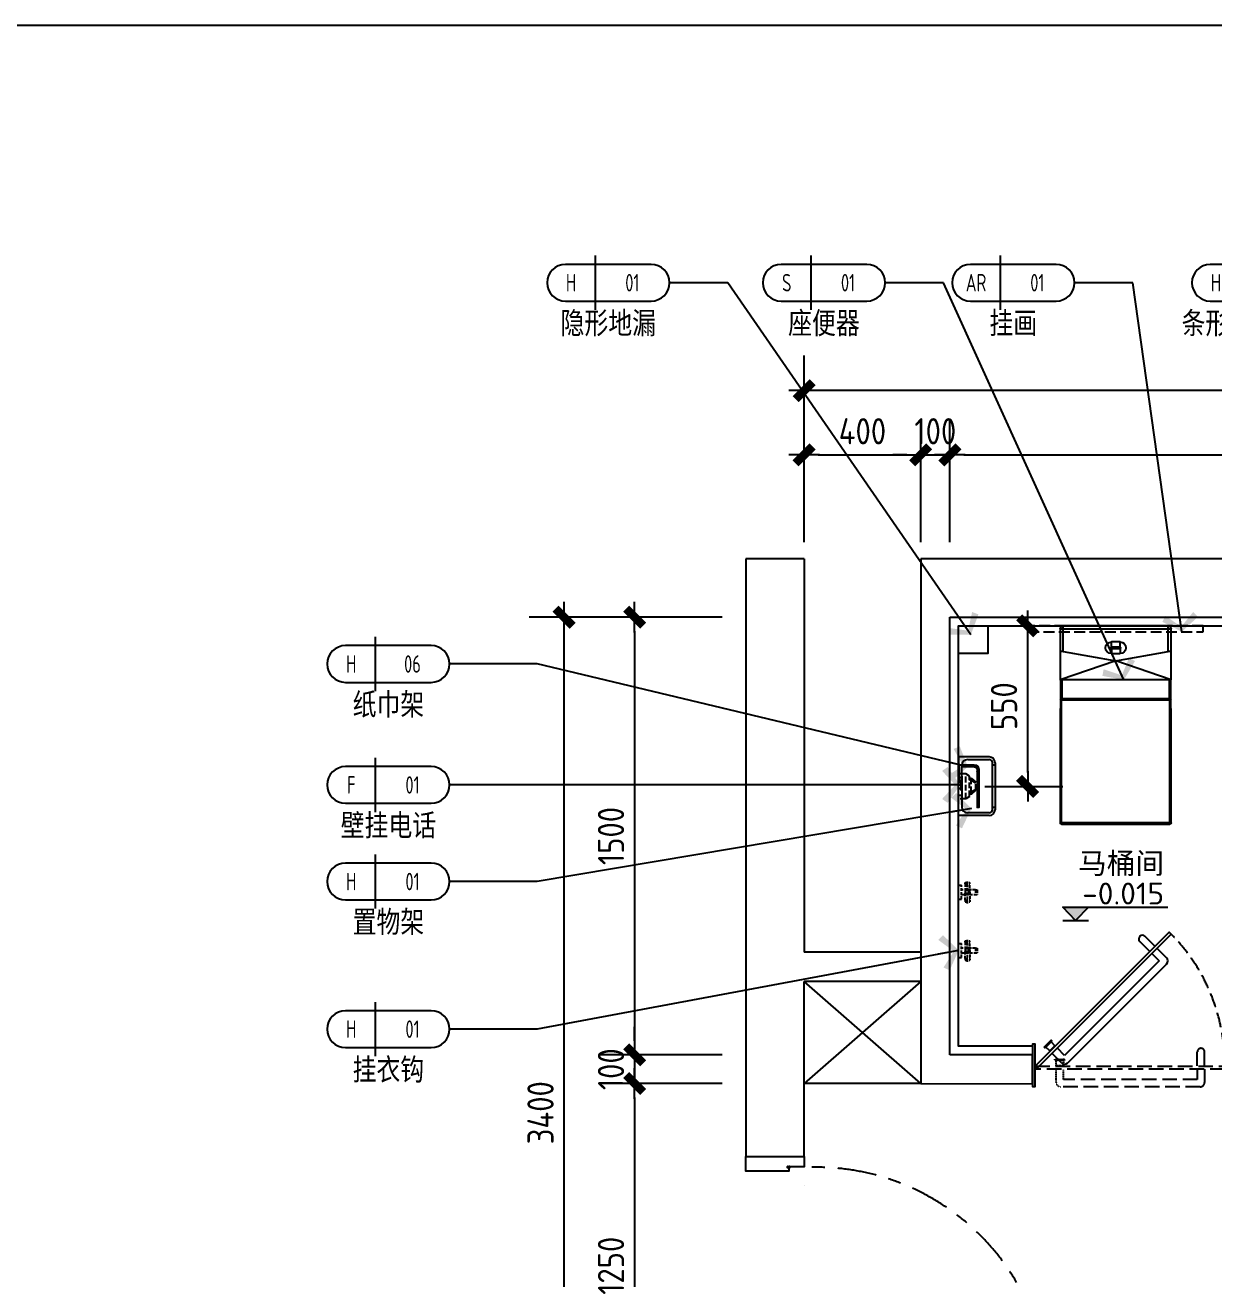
# Model space of a CAD drawing. Extents: x 220391 to 385981, y 332279 to 483868.
# Drawn here: x 232194 to 236271, y 479567 to 483868 of the extents above; entities that cross this region are included whole.
import ezdxf
from ezdxf.enums import TextEntityAlignment as Align

# ---------------------------------------------------------------- set-up
doc = ezdxf.new("R2010")
doc.units = 0
doc.header["$MEASUREMENT"] = 0
for name, pattern in [('DASH', [0.35, 0.25, -0.1]), ('DOM-虚线', [0.35, 0.25, -0.1]), ('DOM-门开启线', [0.666666, 0.333333, -0.111111, 0.111111, -0.111111]), ('家具平面底图$0$DOM-虚线', [0.35, 0.25, -0.1])]:
    doc.linetypes.add(name, pattern=pattern)
for name, color, linetype in [('0-索引文字', 50, 'Continuous'), ('A-完成面线', 20, 'Continuous'), ('A-门(0.18)-DOM', 60, 'Continuous'), ('A-门套(0.18)-DOM', 60, 'Continuous'), ('EL-活动家具(0.2)-DOM', 32, 'Continuous'), ('F-洁具-DOM', 1, 'Continuous'), ('G-建筑砖墙线', 6, 'Continuous'), ('G-装饰造型轮廓线、电气提示线', 3, 'Continuous'), ('P-平面门', 2, 'Continuous'), ('墙体', 4, 'Continuous')]:
    doc.layers.add(name, color=color, linetype=linetype)
doc.styles.add('DOM-romans.shx', font='dim.shx')
doc.styles.add('st', font='', dxfattribs={"width": 0.7})
doc.styles.get('st').set_extended_font_data('SimSun')
doc.dimstyles.new('DOM_DIM_1 80', dxfattribs={"dimscale": 60, "dimtxt": 1.5, "dimasz": 0.8, "dimexe": 2, "dimexo": 1.5, "dimgap": 0.6, "dimtad": 1, "dimdec": 0, "dimrnd": 5, "dimzin": 12, "dimdsep": 46, "dimtxsty": 'DOM-romans.shx', "dimblk": 'DOM_Dimension_Tick', "dimcen": 0.125, "dimclrd": 44, "dimclre": 44, "dimclrt": 50, "dimadec": 0, "dimazin": 0, "dimtfac": 1, "dimtdec": 0, "dimtix": 1, "dimtmove": 2, "dimatfit": 3, "dimldrblk": 'DOM_Leader_Arrow', "dimfxl": 0, "dimtvp": 1, "dimtolj": 1, "dimtzin": 0, "dimarcsym": 0})

# ---------------------------------------------------------------- blocks, each defined once
blk = doc.blocks.new('dfew333233eeeeeewe')
at = {"color": 8, "linetype": 'DASH', "ltscale": 0.2}
for p, q in [((-45.8, -82.3), (-1, -82.3)), ((-36, -107.3), (-1, -107.3))]:
    blk.add_line(p, q, dxfattribs=at)
at = {"color": 1}
for p, q in [((21.7, -100.6), (53.4, -68.9)), ((360.1, -460.5), (21.7, -122.1)), ((46.3, -111.3), (71, -86.6)), ((370.8, -435.9), (46.3, -111.3)), ((404.1, -402.6), (438.3, -368.4)), ((395.6, -411.1), (370.8, -435.9)), ((413.3, -428.8), (381.6, -460.5))]:
    blk.add_line(p, q, dxfattribs=at)
at = {"color": 8, "linetype": 'DASH', "ltscale": 200}
for p, q in [((-61, -576.1), (-61, -97.5)), ((-36, -566.3), (-36, -107.3)), ((-1, -591.3), (-45.8, -591.3)), ((-1, -566.3), (-36, -566.3)), ((11, -566.3), (59.4, -566.3))]:
    blk.add_line(p, q, dxfattribs=at)
blk.add_lwpolyline([(0, -10), (10, -10), (10, -660), (0, -660)], close=True, dxfattribs=at)
at = {"color": 1}
for points in [[(2.9, -17.1), (10, -10), (469.6, -469.6), (462.5, -476.7)], [(75, -41), (98.9, -64.9), (96.1, -67.8), (72.2, -43.9)], [(92.9, -64.7), (79.5, -78.1), (61.8, -60.4), (75.3, -47)]]:
    blk.add_lwpolyline(points, close=True, dxfattribs=at)
at = {"color": 8, "linetype": 'DASH', "ltscale": 0.2}
for points in [[(30, -107.3), (11, -107.3), (11, -82.3), (30, -82.3)], [(34, -77.9), (34, -111.7), (30, -111.7), (30, -77.9)]]:
    blk.add_lwpolyline(points, close=True, dxfattribs=at)
at = {"color": 1}
blk.add_lwpolyline([(421.7, -420.3), (455.3, -386.8)], dxfattribs=at)
at = {"color": 8, "linetype": 'DASH', "ltscale": 200}
blk.add_lwpolyline([(11, -591.3), (58.5, -591.3)], dxfattribs=at)
at = {"color": 8, "linetype": 'DASH', "ltscale": 0.2}
blk.add_arc((-45.8, -97.5), 15.2, 90, 180, dxfattribs=at)
at = {"color": 1}
for centre, radius, start, end in [((32.4, -111.3), 15.2, 135, 225), ((446.5, -377.9), 12.5, 314.9499, 133.5151), ((370.8, -449.7), 15.2, 225, 315)]:
    blk.add_arc(centre, radius, start, end, dxfattribs=at)
at = {"color": 8, "linetype": 'DASH', "ltscale": 200}
for centre, radius, start, end in [((17.2, -27.8), 632.3, 268.892, 315.2265), ((-45.8, -576.1), 15.2, 180, 270), ((58.5, -578.8), 12.5, 269.9499, 88.5151)]:
    blk.add_arc(centre, radius, start, end, dxfattribs=at)
blk = doc.blocks.new('A$Ce5e56844')
at = {"layer": 'A-门(0.18)-DOM'}
h = blk.add_hatch(dxfattribs=at)
h.set_pattern_fill('ANSI37', color=250, scale=8.333333, angle=270, style=0)
h.set_pattern_definition([(315, (42530.9236, 241286.5118), (0.7365695637, 0.7365695637), []), (45, (42530.9236, 241286.5118), (-0.7365695637, 0.7365695637), [])])
edge = h.paths.add_edge_path()
edge.add_line((-53.6, 863.9), (-54.5, 863.9))
edge.add_line((-54.5, 863.9), (-53.6, 864.8))
edge.add_arc((-53.8, 865), 0.208, 315, 495)
edge.add_line((-53.9, 865.1), (-55.1, 863.9))
edge.add_line((-55.1, 863.9), (-55.8, 863.9))
edge.add_line((-55.8, 863.9), (-54.9, 864.8))
edge.add_arc((-55, 865), 0.208, 315, 495)
edge.add_line((-55.2, 865.1), (-56.4, 863.9))
edge.add_line((-56.4, 863.9), (-57, 863.9))
edge.add_line((-57, 863.9), (-56.1, 864.8))
edge.add_arc((-56.3, 865), 0.208, 315, 495)
edge.add_line((-56.4, 865.1), (-57.6, 863.9))
edge.add_line((-57.6, 863.9), (-57.8, 863.9))
edge.add_line((-57.8, 863.9), (-57.8, 863.1))
edge.add_line((-57.8, 863.1), (-57.6, 863.1))
edge.add_line((-57.6, 863.1), (-56.4, 861.9))
edge.add_arc((-56.3, 862.1), 0.208, 225, 302.0278)
edge.add_arc((-56.3, 862.1), 0.208, 302.0278, 374.0362)
edge.add_arc((-56.3, 862.1), 0.208, 374.0362, 405)
edge.add_line((-56.1, 862.2), (-57, 863.1))
edge.add_line((-57, 863.1), (-56.4, 863.1))
edge.add_line((-56.4, 863.1), (-55.2, 861.9))
edge.add_arc((-55, 862.1), 0.208, 225, 302.0278)
edge.add_arc((-55, 862.1), 0.208, 302.0278, 374.0362)
edge.add_arc((-55, 862.1), 0.208, 374.0362, 405)
edge.add_line((-54.9, 862.2), (-55.8, 863.1))
edge.add_line((-55.8, 863.1), (-55.1, 863.1))
edge.add_line((-55.1, 863.1), (-53.9, 861.9))
edge.add_arc((-53.8, 862.1), 0.208, 225, 302.0278)
edge.add_arc((-53.8, 862.1), 0.208, 302.0278, 374.0362)
edge.add_arc((-53.8, 862.1), 0.208, 374.0362, 405)
edge.add_line((-53.6, 862.2), (-54.5, 863.1))
edge.add_line((-54.5, 863.1), (-53.6, 863.1))
edge.add_arc((-51.1, 863.5), 2.5, 189.5941, 530.4059)
edge = h.paths.add_edge_path(flags=16)
edge.add_arc((-51.1, 863.5), 1.67, 90, 450)
h = blk.add_hatch(dxfattribs=at)
h.set_pattern_fill('ANSI37', color=250, scale=8.333333, angle=270, style=0)
h.set_pattern_definition([(315, (42530.7728, 241336.4895), (0.7365695637, 0.7365695637), []), (45, (42530.7728, 241336.4895), (-0.7365695637, 0.7365695637), [])])
edge = h.paths.add_edge_path()
edge.add_line((-53.8, 36.1), (-54.7, 36.1))
edge.add_line((-54.7, 36.1), (-53.8, 35.2))
edge.add_arc((-53.9, 35.1), 0.208, -135, 45, ccw=False)
edge.add_line((-54.1, 34.9), (-55.3, 36.1))
edge.add_line((-55.3, 36.1), (-55.9, 36.1))
edge.add_line((-55.9, 36.1), (-55, 35.2))
edge.add_arc((-55.2, 35.1), 0.208, -135, 45, ccw=False)
edge.add_line((-55.3, 34.9), (-56.5, 36.1))
edge.add_line((-56.5, 36.1), (-57.2, 36.1))
edge.add_line((-57.2, 36.1), (-56.3, 35.2))
edge.add_arc((-56.4, 35.1), 0.208, -135, 45, ccw=False)
edge.add_line((-56.6, 34.9), (-57.8, 36.1))
edge.add_line((-57.8, 36.1), (-58, 36.1))
edge.add_line((-58, 36.1), (-58, 36.9))
edge.add_line((-58, 36.9), (-57.8, 36.9))
edge.add_line((-57.8, 36.9), (-56.6, 38.1))
edge.add_arc((-56.4, 37.9), 0.208, 57.9722, 135, ccw=False)
edge.add_arc((-56.4, 37.9), 0.208, -14.0362, 57.9722, ccw=False)
edge.add_arc((-56.4, 37.9), 0.208, -45, -14.0362, ccw=False)
edge.add_line((-56.3, 37.8), (-57.2, 36.9))
edge.add_line((-57.2, 36.9), (-56.5, 36.9))
edge.add_line((-56.5, 36.9), (-55.3, 38.1))
edge.add_arc((-55.2, 37.9), 0.208, 57.9722, 135, ccw=False)
edge.add_arc((-55.2, 37.9), 0.208, -14.0362, 57.9722, ccw=False)
edge.add_arc((-55.2, 37.9), 0.208, -45, -14.0362, ccw=False)
edge.add_line((-55, 37.8), (-55.9, 36.9))
edge.add_line((-55.9, 36.9), (-55.3, 36.9))
edge.add_line((-55.3, 36.9), (-54.1, 38.1))
edge.add_arc((-53.9, 37.9), 0.208, 57.9722, 135, ccw=False)
edge.add_arc((-53.9, 37.9), 0.208, -14.0362, 57.9722, ccw=False)
edge.add_arc((-53.9, 37.9), 0.208, -45, -14.0362, ccw=False)
edge.add_line((-53.8, 37.8), (-54.7, 36.9))
edge.add_line((-54.7, 36.9), (-53.8, 36.9))
edge.add_arc((-51.3, 36.5), 2.5, -170.4059, 170.4059, ccw=False)
edge = h.paths.add_edge_path(flags=16)
edge.add_arc((-51.3, 36.5), 1.67, -90, 270, ccw=False)
at = {"layer": 'A-门(0.18)-DOM', "color": 250}
for p, q in [((-57.8, 863.9), (-57.8, 863.1)), ((-57.6, 863.9), (-57.8, 863.9)), ((-57.6, 863.1), (-57.8, 863.1)), ((-57.6, 863.9), (-56.4, 865.1)), ((-57.6, 863.1), (-56.4, 861.9)), ((-57, 863.9), (-56.1, 864.8)), ((-56.4, 863.9), (-57, 863.9)), ((-57, 863.1), (-56.1, 862.2)), ((-56.4, 863.1), (-57, 863.1)), ((-56.4, 863.9), (-55.2, 865.1)), ((-56.4, 863.1), (-55.2, 861.9)), ((-55.8, 863.9), (-54.9, 864.8)), ((-55.1, 863.9), (-55.8, 863.9)), ((-55.8, 863.1), (-54.9, 862.2)), ((-55.1, 863.1), (-55.8, 863.1)), ((-55.1, 863.9), (-53.9, 865.1)), ((-55.1, 863.1), (-53.9, 861.9)), ((-54.5, 863.9), (-53.6, 864.8)), ((-53.6, 863.9, 0), (-54.5, 863.9)), ((-53.6, 863.1, 0), (-54.5, 863.1)), ((-54.5, 863.1), (-53.6, 862.2)), ((6.5, 45.5, 0), (6.5, 27.5, 0)), ((8, 82.5), (8, 42.3)), ((10, 82.5), (8, 82.5)), ((10, 77.5), (8, 76.5)), ((10, 71.5), (8, 72.5)), ((10, 65.4), (8, 64.4)), ((10, 59.4), (8, 60.4)), ((10, 82.5), (10, 41.4)), ((-58, 36.1), (-58, 36.9)), ((-57.8, 36.9), (-58, 36.9)), ((-57.8, 36.1), (-58, 36.1)), ((-57.8, 36.9), (-56.6, 38.1)), ((-57.8, 36.1), (-56.6, 34.9)), ((-57.2, 36.9), (-56.3, 37.8)), ((-56.5, 36.9), (-57.2, 36.9)), ((-57.2, 36.1), (-56.3, 35.2)), ((-56.5, 36.1), (-57.2, 36.1)), ((-56.5, 36.9), (-55.3, 38.1)), ((-56.5, 36.1), (-55.3, 34.9)), ((-55.9, 36.9), (-55, 37.8)), ((-55.3, 36.9), (-55.9, 36.9)), ((-55.3, 36.1), (-55.9, 36.1)), ((-55.9, 36.1), (-55, 35.2)), ((-55.3, 36.9), (-54.1, 38.1)), ((-55.3, 36.1), (-54.1, 34.9)), ((-54.7, 36.9), (-53.8, 37.8)), ((-53.8, 36.9, 0), (-54.7, 36.9)), ((-53.8, 36.1, 0), (-54.7, 36.1)), ((-54.7, 36.1), (-53.8, 35.2)), ((-39.5, 35), (0.7, 35)), ((-39.5, 35), (-39.5, 33)), ((-39.5, 33), (1.6, 33)), ((-34.5, 33), (-33.5, 35)), ((-28.5, 33), (-29.5, 35)), ((-22.4, 33), (-21.4, 35)), ((-16.4, 33), (-17.4, 35)), ((15.5, 36.5, 0), (-2.5, 36.5, 0)), ((0, 33), (0, 35)), ((8, 43), (10, 43))]:
    blk.add_line(p, q, dxfattribs=at)
at = {"layer": 'A-门(0.18)-DOM', "color": 8, "linetype": 'DASH', "lineweight": 9, "ltscale": 200}
for p, q in [((665.4, 135.4), (665.4, 150.2)), ((665.4, 150.2), (751.6, 150.2)), ((665.4, 135.4), (736.9, 135.4)), ((761.6, 140.2), (761.6, 135.4)), ((761.6, 140.2), (761.6, 106.6)), ((746.9, 106.6), (746.9, 125.4)), ((761.6, 106.6), (746.9, 106.6)), ((665.4, 0.6), (665.4, -14.2)), ((665.4, 0.6), (736.9, 0.6)), ((761.6, 29.4), (746.9, 29.4)), ((746.9, 29.4), (746.9, 10.6)), ((761.6, -4.2), (761.6, 29.4)), ((761.6, -4.2), (761.6, 0.6)), ((665.4, -14.2), (751.6, -14.2))]:
    blk.add_line(p, q, dxfattribs=at)
at = {"layer": 'A-门(0.18)-DOM', "color": 8, "linetype": 'DASH', "lineweight": 9, "ltscale": 100}
for p, q in [((433, 94.2), (435.8, 96.4)), ((433, 94.2), (433, 93)), ((433, 94.2), (457, 94.2)), ((433, 93), (457, 93)), ((435.8, 96.4), (454.2, 96.4)), ((435.8, 88.9), (435.8, 93)), ((435.8, 88.9), (454.2, 88.9)), ((439, 88.9), (439, 81)), ((451, 88.9), (451, 81)), ((454.2, 96.4), (457, 94.2)), ((454.2, 88.9), (454.2, 93)), ((457, 94.2), (457, 93)), ((435.8, 81), (435.8, 43)), ((435.8, 81), (454.2, 81)), ((454.2, 81), (454.2, 43)), ((433, 43), (457, 43)), ((433, 40.6), (433, 43)), ((433, 40.6), (457, 40.6)), ((457, 40.6), (457, 43))]:
    blk.add_line(p, q, dxfattribs=at)
at = {"layer": 'A-门(0.18)-DOM', "color": 1}
blk.add_lwpolyline([(837, 43), (8, 43), (8, 93), (837, 93)], close=True, dxfattribs=at)
at = {"layer": 'A-门(0.18)-DOM', "color": 8, "linetype": 'DASH', "lineweight": 9, "ltscale": 200}
for points in [[(785, 93), (725, 93), (725, 103), (785, 103)], [(771.2, 103), (736.8, 103), (736.8, 106.6), (771.2, 106.6)], [(785, 43), (725, 43), (725, 33), (785, 33)], [(771.2, 33), (736.8, 33), (736.8, 29.4), (771.2, 29.4)]]:
    blk.add_lwpolyline(points, close=True, dxfattribs=at)
at = {"layer": 'A-门(0.18)-DOM', "color": 250}
for centre, radius in [((-51.1, 863.5, 0), 1.67), ((-51.3, 36.5, 0), 1.67), ((6.5, 36.5), 6), ((6.5, 36.5), 5)]:
    blk.add_circle(centre, radius, dxfattribs=at)
for centre, radius, start, end in [((-56.3, 865), 0.208, 315, 135), ((-56.3, 862.1), 0.208, 225, 45), ((-55, 865), 0.208, 315, 135), ((-55, 862.1), 0.208, 225, 45), ((-53.8, 865), 0.208, 315, 135), ((-53.8, 862.1), 0.208, 225, 45), ((-51.1, 863.5, 0), 2.5, 189.5941, 170.4059), ((-56.4, 37.9), 0.208, 315, 135), ((-56.4, 35.1), 0.208, 225, 45), ((-55.2, 37.9), 0.208, 315, 135), ((-55.2, 35.1), 0.208, 225, 45), ((-53.9, 37.9), 0.208, 315, 135), ((-53.9, 35.1), 0.208, 225, 45), ((-51.3, 36.5, 0), 2.5, 189.5941, 170.4059)]:
    blk.add_arc(centre, radius, start, end, dxfattribs=at)
at = {"layer": 'A-门(0.18)-DOM', "color": 250, "linetype": 'DOM-门开启线', "ltscale": 400}
blk.add_arc((40.8, 66.5, 0), 796.6, 358.3103, 92.9233, dxfattribs=at)
at = {"layer": 'A-门(0.18)-DOM', "color": 8, "linetype": 'DASH', "lineweight": 9, "ltscale": 200}
for centre, start, end in [((736.9, 125.4), 0, 90), ((751.6, 140.2), 0, 90), ((736.9, 10.6), 270, 0), ((751.6, -4.2), 270, 0)]:
    blk.add_arc(centre, 10, start, end, dxfattribs=at)
at = {"layer": 'A-门套(0.18)-DOM', "color": 1}
for points in [[(0.2, 900), (0.2, 865), (-57.8, 865), (-57.8, 865), (-57.8, 865), (-57.8, 862), (-52.8, 862), (-52.8, 850), (-199.8, 850), (-199.8, 900), (-179.8, 900)], [(0, 0), (0, 35), (-58, 35), (-58, 35), (-58, 35), (-58, 38), (-53, 38), (-53, 50), (-200, 50), (-200, 0), (-180, 0)]]:
    blk.add_lwpolyline(points, dxfattribs=at)
blk = doc.blocks.new('家具平面底图$0$A$C591D7FFC')
at = {"linetype": '家具平面底图$0$DOM-虚线', "ltscale": 150}
blk.add_lwpolyline([(300, -20), (-300, -20), (-300, 0), (300, 0)], close=True, dxfattribs=at)
blk = doc.blocks.new('家具平面底图$0$A$C619B377B')
at = {"linetype": 'Continuous'}
for p, q in [((-180, 0), (180, 0)), ((-190, -185.2), (-190, -10)), ((190, -10), (190, -185.2)), ((-189.5, -186.2), (-190, -185.2)), ((-189.5, -676), (-189.5, -186.1)), ((-184.5, -185.2), (184.5, -185.2)), ((189.5, -186.2), (190, -185.2)), ((189.5, -186.1), (189.5, -676)), ((189.5, -254), (-189.5, -254)), ((185.5, -680), (-185.5, -680))]:
    blk.add_line(p, q, dxfattribs=at)
at = {"color": 8, "linetype": 'Continuous'}
for p, q in [((-180, -88.3), (-180, 0)), ((180, -88.3), (180, 0)), ((190, -10), (-190, -10)), ((-15, -55), (15, -55)), ((-15, -73), (-15, -55)), ((-15, -73), (15, -73)), ((15, -77), (-15, -77)), ((-15, -77), (-15, -95)), ((15, -73), (15, -55)), ((15, -77), (15, -95)), ((-190, -185.2), (0, -120)), ((0, -120), (-180, -88.3)), ((15, -95), (-15, -95)), ((180, -88.3), (0, -120)), ((0, -120), (190, -185.2)), ((-184.5, -250), (-184.5, -185.2)), ((184.5, -185.2), (184.5, -250)), ((-185.5, -250), (185.5, -250)), ((-185.5, -680), (-185.5, -250)), ((185.5, -680), (185.5, -250)), ((-189.5, -285), (-190, -285)), ((-190, -675), (-190, -285)), ((190, -285), (189.5, -285)), ((190, -285), (190, -675)), ((-190, -675), (-189.5, -675)), ((-189.5, -676), (189.5, -676)), ((-188.7, -679.1), (-188.4, -678.8)), ((188.4, -678.8), (188.7, -679.1)), ((189.9, -675), (190, -675))]:
    blk.add_line(p, q, dxfattribs=at)
at = {"linetype": 'Continuous'}
for centre, radius, start, end in [((-180, -10), 10, 90, 180), ((-185.5, -676), 4, 180, 270), ((185.5, -676), 4, 270, 0)]:
    blk.add_arc(centre, radius, start, end, dxfattribs=at)
at = {"color": 8, "linetype": 'Continuous'}
for centre, radius, start, end in [((180, -10), 10, 0, 90), ((-15, -75), 20, 90, 270), ((-15, -75), 2, 90, 270), ((15, -75), 20, 270, 90), ((15, -75), 2, 270, 90), ((-185.5, -254), 4, 90, 180), ((185.5, -254), 4, 0, 90), ((-185, -285), 5, 155.1791, 180), ((185, -285), 5, 0, 24.7583), ((-185, -675), 5, 180, 217.3553), ((-175, -674.8), 14.5, 191.2565, 193.3174), ((-175.6, -674.9), 13.9, 193.3081, 196.9705), ((-186.9, -676.4), 3.26, 232.0237, 236.5582), ((-183.6, -663.5), 16.5, 252.0625, 255.3707), ((-183.5, -662.9), 17.1, 255.3597, 256.5632), ((183.5, -662.9), 17.1, 283.4368, 284.6403), ((183.6, -663.5), 16.5, 284.6293, 287.9375), ((186.9, -676.4), 3.26, 303.4418, 307.9763), ((175.6, -674.9), 13.9, 343.0295, 346.6919), ((185, -675), 5, 322.6233, 0), ((175, -674.8), 14.5, 346.6826, 348.7435)]:
    blk.add_arc(centre, radius, start, end, dxfattribs=at)
at = {"color": 8, "linetype": 'Continuous', "extrusion": (0, 0, -1)}
for centre, major_axis, start_param, end_param in [((-180, -90.9), (9.99, -1.89), 3.092725, 4.663521), ((180, -90.9), (9.99, 1.89), -1.521928, 0.048868)]:
    blk.add_ellipse(centre, major_axis=major_axis, ratio=0.25825, start_param=start_param, end_param=end_param, dxfattribs=at)
at = {"linetype": 'Continuous', "extrusion": (0, 0, -1)}
for centre, start_param, end_param in [((-184.5, -186.1), 3.145147, 4.712389), ((184.5, -186.1), 4.712389, 6.279631)]:
    blk.add_ellipse(centre, major_axis=(5, 0), ratio=0.176327, start_param=start_param, end_param=end_param, dxfattribs=at)
at = {"layer": 'F-洁具-DOM'}
blk.add_blockref('家具平面底图$0$A$C591D7FFC', (0, 0), dxfattribs=at)
blk = doc.blocks.new('A$C4AE310F5')
at = {"layer": 'EL-活动家具(0.2)-DOM', "linetype": 'DOM-虚线', "ltscale": 40}
for p, q in [((0, 0), (10, 0)), ((0, -48), (0, 0)), ((10, -48), (10, 0)), ((58, -16), (10, -16)), ((10, -32), (58, -32)), ((35, -32), (35, -16)), ((58, -16), (58, -32)), ((58, -16), (63.2, -16)), ((58, -32), (63.2, -32)), ((63.2, -16), (63.2, -32)), ((0, -48), (10, -48))]:
    blk.add_line(p, q, dxfattribs=at)
at = {"layer": 'EL-活动家具(0.2)-DOM', "color": 8, "linetype": 'DOM-虚线', "ltscale": 40}
for p, q in [((22, 9.2), (38, 9.2)), ((22, 4), (22, 9.2)), ((22, 4), (38, 4)), ((22, 4), (22, -24)), ((30, -35), (30, 12.2)), ((38, 4), (38, 9.2)), ((38, -24), (38, 4)), ((22, -52), (22, -24)), ((30, -62.8), (30, -13)), ((38, -24), (38, -52)), ((22, -52), (38, -52)), ((22, -52), (22, -57.2)), ((22, -57.2), (38, -57.2)), ((38, -52), (38, -57.2))]:
    blk.add_line(p, q, dxfattribs=at)
for start, end in [(360, 180), (180, 0)]:
    blk.add_arc((30, -24), 8, start, end, dxfattribs=at)
blk = doc.blocks.new('A$C6157a455')
at = {"layer": 'F-洁具-DOM', "rotation": 180}
for p in [(0, 176), (0, -24)]:
    blk.add_blockref('A$C4AE310F5', p, dxfattribs=at)
blk = doc.blocks.new('DOM-平面标高符号')
blk.add_hatch(color=256).paths.add_polyline_path([(1.47, 1.5), (0, 0), (-1.47, 1.5)])
at = {"color": 150}
for p, q in [((-1.47, 1.5), (10.53, 1.5)), ((-1.47, 0), (1.47, 0))]:
    blk.add_line(p, q, dxfattribs=at)
blk.add_lwpolyline([(1.47, 1.5), (0, 0), (-1.47, 1.5)], close=True, dxfattribs=at)
at = {"style": 'DOM-romans.shx', "width": 0.444477}
blk.add_attdef('ELEV', text='', height=2.5, dxfattribs=at).set_placement((0.75, 1.82), (10.11, 1.82), align=Align.FIT)
blk = doc.blocks.new('DOM_Dimension_Tick')
at = {"color": 0, "linetype": 'ByBlock'}
for p, q in [((-1.091, 0), (0, 0)), ((0, 0), (1.091, 0))]:
    blk.add_line(p, q, dxfattribs=at)
at = {"color": 0, "linetype": 'Continuous', "const_width": 0.608}
blk.add_lwpolyline([(-0.61, -0.61), (0.61, 0.61)], dxfattribs=at)
blk = doc.blocks.new('*D499')
at = {"color": 44, "lineweight": -2, "transparency": 16777216}
for p, q in [((234865.2, 482093.8), (234865.2, 482513.8)), ((235265.2, 482093.8), (235265.2, 482513.8)), ((234913.2, 482393.8), (235217.2, 482393.8))]:
    blk.add_line(p, q, dxfattribs=at)
at = {"layer": 'Defpoints', "color": 0, "transparency": 16777216}
for p in [(235265.2, 482393.8), (234865.2, 481276.1), (235265.2, 481276.1)]:
    blk.add_point(p, dxfattribs=at)
at = {"color": 44, "lineweight": -2, "transparency": 16777216, "xscale": 48, "yscale": 48, "zscale": 48, "rotation": 180}
blk.add_blockref('DOM_Dimension_Tick', (234865.2, 482393.8), dxfattribs=at)
at = {"color": 44, "lineweight": -2, "transparency": 16777216, "xscale": 48, "yscale": 48, "zscale": 48}
blk.add_blockref('DOM_Dimension_Tick', (235265.2, 482393.8), dxfattribs=at)
at = {"color": 50, "transparency": 16777216, "insert": (235065.2, 482474.8), "char_height": 90, "attachment_point": 5, "style": 'DOM-romans.shx'}
blk.add_mtext('\\A1;400', dxfattribs=at)
blk = doc.blocks.new('DOM_Leader_Arrow')
at = {"color": 0, "linetype": 'ByBlock'}
blk.add_line((0, 0), (-1.5, 0), dxfattribs=at)
for points in [[(-1.288, 1.003), (-0.895, 1.278), (-0.36, 0), (0, 0)], [(-1.288, -1.003), (-0.895, -1.278), (-0.36, 0), (0, 0)]]:
    blk.add_solid(points, dxfattribs=at)
blk = doc.blocks.new('*D500')
at = {"color": 44, "lineweight": -2, "transparency": 16777216}
for p, q in [((235265.2, 482093.8), (235265.2, 482513.8)), ((235365.2, 482093.8), (235365.2, 482513.8)), ((235217.2, 482393.8), (235169.2, 482393.8)), ((235265.2, 482393.8), (235365.2, 482393.8)), ((235413.2, 482393.8), (235461.2, 482393.8))]:
    blk.add_line(p, q, dxfattribs=at)
at = {"layer": 'Defpoints', "color": 0, "transparency": 16777216}
for p in [(235365.2, 482393.8), (235365.2, 481837.1), (235265.2, 481276.1)]:
    blk.add_point(p, dxfattribs=at)
at = {"color": 44, "lineweight": -2, "transparency": 16777216, "xscale": 48, "yscale": 48, "zscale": 48}
blk.add_blockref('DOM_Dimension_Tick', (235265.2, 482393.8), dxfattribs=at)
at = {"color": 44, "lineweight": -2, "transparency": 16777216, "xscale": 48, "yscale": 48, "zscale": 48, "rotation": 180}
blk.add_blockref('DOM_Dimension_Tick', (235365.2, 482393.8), dxfattribs=at)
at = {"color": 50, "transparency": 16777216, "insert": (235315.2, 482474.8), "char_height": 90, "attachment_point": 5, "style": 'DOM-romans.shx'}
blk.add_mtext('\\A1;100', dxfattribs=at)
blk = doc.blocks.new('*D501')
at = {"color": 44, "lineweight": -2, "transparency": 16777216}
for p, q in [((235365.2, 482093.8), (235365.2, 482513.8)), ((237615, 482093.8), (237615, 482513.8)), ((235413.2, 482393.8), (237567, 482393.8))]:
    blk.add_line(p, q, dxfattribs=at)
at = {"layer": 'Defpoints', "color": 0, "transparency": 16777216}
for p in [(237615, 482393.8), (235365.2, 481837.1), (237615, 481837.1)]:
    blk.add_point(p, dxfattribs=at)
at = {"color": 44, "lineweight": -2, "transparency": 16777216, "xscale": 48, "yscale": 48, "zscale": 48, "rotation": 180}
blk.add_blockref('DOM_Dimension_Tick', (235365.2, 482393.8), dxfattribs=at)
at = {"color": 44, "lineweight": -2, "transparency": 16777216, "xscale": 48, "yscale": 48, "zscale": 48}
blk.add_blockref('DOM_Dimension_Tick', (237615, 482393.8), dxfattribs=at)
at = {"color": 50, "transparency": 16777216, "insert": (236490.1, 482474.8), "char_height": 90, "attachment_point": 5, "style": 'DOM-romans.shx'}
blk.add_mtext('\\A1;2250', dxfattribs=at)
blk = doc.blocks.new('*D505')
at = {"color": 44, "lineweight": -2, "transparency": 16777216}
for p, q in [((234865.2, 482314.2), (234865.2, 482734.2)), ((241665.2, 482314.2), (241665.2, 482734.2)), ((241617.2, 482614.2), (234913.2, 482614.2))]:
    blk.add_line(p, q, dxfattribs=at)
at = {"layer": 'Defpoints', "color": 0, "transparency": 16777216}
for p in [(234865.2, 482614.2), (234865.2, 481837.1), (241665.2, 481837.1)]:
    blk.add_point(p, dxfattribs=at)
at = {"color": 44, "lineweight": -2, "transparency": 16777216, "xscale": 48, "yscale": 48, "zscale": 48, "rotation": 180}
blk.add_blockref('DOM_Dimension_Tick', (234865.2, 482614.2), dxfattribs=at)
at = {"color": 44, "lineweight": -2, "transparency": 16777216, "xscale": 48, "yscale": 48, "zscale": 48}
blk.add_blockref('DOM_Dimension_Tick', (241665.2, 482614.2), dxfattribs=at)
at = {"color": 50, "transparency": 16777216, "insert": (238265.2, 482695.2), "char_height": 90, "attachment_point": 5, "style": 'DOM-romans.shx'}
blk.add_mtext('\\A1;6800', dxfattribs=at)
blk = doc.blocks.new('*D507')
at = {"color": 44, "lineweight": -2, "transparency": 16777216}
for p, q in [((234584, 481837.1), (234164, 481837.1)), ((234284, 481789.1), (234284, 480383.8)), ((234584, 480335.8), (234164, 480335.8))]:
    blk.add_line(p, q, dxfattribs=at)
at = {"layer": 'Defpoints', "color": 0, "transparency": 16777216}
for p in [(235365.2, 481837.1), (234284, 480335.8), (235365.2, 480335.8)]:
    blk.add_point(p, dxfattribs=at)
at = {"color": 44, "lineweight": -2, "transparency": 16777216, "xscale": 48, "yscale": 48, "zscale": 48}
for p, rotation in [((234284, 481837.1), 90), ((234284, 480335.8), 270)]:
    blk.add_blockref('DOM_Dimension_Tick', p, dxfattribs=dict(at, rotation=rotation))
at = {"color": 50, "transparency": 16777216, "insert": (234203, 481086.5), "char_height": 90, "attachment_point": 5, "rotation": 90, "style": 'DOM-romans.shx'}
blk.add_mtext('\\A1;1500', dxfattribs=at)
blk = doc.blocks.new('*D508')
at = {"color": 44, "lineweight": -2, "transparency": 16777216}
for p, q in [((234284, 480383.8), (234284, 480431.8)), ((234584, 480335.8), (234164, 480335.8)), ((234284, 480335.8), (234284, 480237.1)), ((234584, 480237.1), (234164, 480237.1)), ((234284, 480189.1), (234284, 480141.1))]:
    blk.add_line(p, q, dxfattribs=at)
at = {"layer": 'Defpoints', "color": 0, "transparency": 16777216}
for p in [(235365.2, 480335.8), (234284, 480237.1), (235349.2, 480237.1)]:
    blk.add_point(p, dxfattribs=at)
at = {"color": 44, "lineweight": -2, "transparency": 16777216, "xscale": 48, "yscale": 48, "zscale": 48}
for p, rotation in [((234284, 480335.8), 270), ((234284, 480237.1), 90)]:
    blk.add_blockref('DOM_Dimension_Tick', p, dxfattribs=dict(at, rotation=rotation))
at = {"color": 50, "transparency": 16777216, "insert": (234203, 480286.5), "char_height": 90, "attachment_point": 5, "rotation": 90, "style": 'DOM-romans.shx'}
blk.add_mtext('\\A1;100', dxfattribs=at)
blk = doc.blocks.new('*D509')
at = {"color": 44, "lineweight": -2, "transparency": 16777216}
for p, q in [((234584, 480237.1), (234164, 480237.1)), ((234284, 480189.1), (234284, 479035.3)), ((234584, 478987.3), (234164, 478987.3))]:
    blk.add_line(p, q, dxfattribs=at)
at = {"layer": 'Defpoints', "color": 0, "transparency": 16777216}
for p in [(235349.2, 480237.1), (234284, 478987.3), (235683.4, 478987.3)]:
    blk.add_point(p, dxfattribs=at)
at = {"color": 44, "lineweight": -2, "transparency": 16777216, "xscale": 48, "yscale": 48, "zscale": 48}
for p, rotation in [((234284, 480237.1), 90), ((234284, 478987.3), 270)]:
    blk.add_blockref('DOM_Dimension_Tick', p, dxfattribs=dict(at, rotation=rotation))
at = {"color": 50, "transparency": 16777216, "insert": (234203, 479612.2), "char_height": 90, "attachment_point": 5, "rotation": 90, "style": 'DOM-romans.shx'}
blk.add_mtext('\\A1;1250', dxfattribs=at)
blk = doc.blocks.new('*D511')
at = {"color": 44, "lineweight": -2, "transparency": 16777216}
for p, q in [((234342.2, 481837.1), (233922.2, 481837.1)), ((234042.2, 478485.1), (234042.2, 481789.1)), ((234342.2, 478437.1), (233922.2, 478437.1))]:
    blk.add_line(p, q, dxfattribs=at)
at = {"layer": 'Defpoints', "color": 0, "transparency": 16777216}
for p in [(234042.2, 481837.1), (234488.9, 481837.1), (234488.9, 478437.1)]:
    blk.add_point(p, dxfattribs=at)
at = {"color": 44, "lineweight": -2, "transparency": 16777216, "xscale": 48, "yscale": 48, "zscale": 48}
for p, rotation in [((234042.2, 481837.1), 90), ((234042.2, 478437.1), 270)]:
    blk.add_blockref('DOM_Dimension_Tick', p, dxfattribs=dict(at, rotation=rotation))
at = {"color": 50, "transparency": 16777216, "insert": (233961.2, 480137.1), "char_height": 90, "attachment_point": 5, "rotation": 90, "style": 'DOM-romans.shx'}
blk.add_mtext('\\A1;3400', dxfattribs=at)
blk = doc.blocks.new('家具平面底图$0$dfsggag')
at = {"color": 8, "linetype": '家具平面底图$0$DOM-虚线', "ltscale": 80}
for p, q in [((-27, 43.6), (-12.7, 59.3)), ((-27, 43.6), (-20.4, 42.7)), ((-27, 43.6), (-27, 36.8)), ((-11.1, 59.3), (-20.4, 42.7)), ((-12.7, 59.3), (12.7, 59.3)), ((11.1, 59.3), (20.4, 42.7)), ((27, 43.6), (12.7, 59.3)), ((27, 43.6), (20.4, 42.7)), ((27, 43.6), (27, 36.8)), ((-34.9, 36.8), (-42.9, 25.1)), ((-42.9, 25.1), (-42.9, 0)), ((-42.9, 25.1), (42.9, 25.1)), ((-42.9, 0), (42.9, 0)), ((-34.9, 36.8), (34.9, 36.8)), ((-20.4, 42.7), (20.4, 42.7)), ((-20.4, 42.7), (-20.4, 36.8)), ((20.4, 42.7), (20.4, 36.8)), ((34.9, 36.8), (42.9, 25.1)), ((42.9, 25.1), (42.9, 0))]:
    blk.add_line(p, q, dxfattribs=at)
for points in [[(-11.3, 11.2), (-4.7, 11.2), (-4.7, 5.1), (-11.3, 5.1)], [(1.2, 11.2), (7.8, 11.2), (7.8, 5.1), (1.2, 5.1)], [(13.6, 11.2), (20.2, 11.2), (20.2, 5.1), (13.6, 5.1)]]:
    blk.add_lwpolyline(points, close=True, dxfattribs=at)
blk = doc.blocks.new('家具平面底图$0$A$C08F94FB0')
at = {"linetype": 'Continuous'}
for p, q in [((-100.5, 0), (-30.5, 0)), ((-100.5, -105), (-100.5, 0)), ((-30.5, 0), (-30.5, -7)), ((100.5, 0), (30.5, 0)), ((100.5, -105), (100.5, 0)), ((-0.5, -125), (-80.5, -125)), ((80.5, -125), (-0.5, -125))]:
    blk.add_line(p, q, dxfattribs=at)
at = {"color": 8, "linetype": 'Continuous'}
for p, q in [((-30.5, 0), (30.5, 0)), ((-91.5, -105), (-91.5, -31)), ((-0.5, -11), (-71.5, -11)), ((34.5, -11), (-36.3, -11)), ((30.5, 0), (30.5, -7)), ((34.5, -11), (71.5, -11)), ((91.5, -31), (91.5, -105)), ((-80.5, -116), (-0.5, -116)), ((-0.5, -116), (80.5, -116))]:
    blk.add_line(p, q, dxfattribs=at)
at = {"color": 8}
for p, q in [((-72.1, -116), (-72.1, -125)), ((73.5, -116), (73.5, -125))]:
    blk.add_line(p, q, dxfattribs=at)
at = {"color": 8, "linetype": 'Continuous'}
for centre, radius, start, end in [((-71.5, -31), 20, 90, 180), ((34.5, -7), 4, 180, 270), ((71.5, -31), 20, 0, 90), ((-80.5, -105), 11, 180, 270), ((80.5, -105), 11, 270, 0)]:
    blk.add_arc(centre, radius, start, end, dxfattribs=at)
at = {"linetype": 'Continuous'}
for centre, radius, start, end in [((-34.5, -7), 4, 270, 0), ((-80.5, -105), 20, 180, 270), ((80.5, -105), 20, 270, 0)]:
    blk.add_arc(centre, radius, start, end, dxfattribs=at)
blk = doc.blocks.new('家具平面底图$0$A$C2B4824DF')
for p, q in [((63.5, -57), (63.5, 72.7)), ((69.2, 73), (63.8, 73)), ((69.5, -57), (69.5, 72.7)), ((0, -13.5), (0, -72.5)), ((9.5, -13), (0.5, -13)), ((10, -73), (10, -13.5)), ((0.5, -73), (9.5, -73)), ((53.5, -67), (10, -67)), ((10, -73), (53.5, -73))]:
    blk.add_line(p, q)
at = {"color": 250}
for p, q in [((69.5, 69), (63.5, 69)), ((69.5, 66.2), (63.5, 66.2)), ((69.5, 62.1), (63.5, 62.1)), ((63.8, -57), (63.8, 73)), ((63.8, 65.9), (69.2, 65.9)), ((69.2, 64.9), (63.8, 64.9)), ((69.2, -57), (69.2, 73)), ((10, -13.5), (0, -13.5)), ((0.5, -73), (0.5, -13)), ((9.5, -73), (9.5, -13)), ((10, -72.5), (0, -72.5)), ((53.5, -67.3), (10, -67.3)), ((10, -72.7), (53.5, -72.7)), ((53.5, -67.3), (53.5, -67)), ((53.5, -72.7), (53.5, -73)), ((69.5, -47.1), (63.5, -47.1)), ((69.5, -51.2), (63.5, -51.2)), ((63.8, -57), (63.5, -57)), ((69.2, -49.9), (63.8, -49.9)), ((69.2, -50.9), (63.8, -50.9)), ((69.2, -57), (69.5, -57))]:
    blk.add_line(p, q, dxfattribs=at)
for centre, radius, start, end in [((63.8, 72.7), 0.3, 90, 180), ((69.2, 72.7), 0.3, 0, 90), ((0.5, -13.5), 0.5, 90, 180), ((9.5, -13.5), 0.5, 0, 90), ((0.5, -72.5), 0.5, 180, 270), ((9.5, -72.5), 0.5, 270, 342.3099), ((53.5, -57), 16, 270, 0), ((53.5, -57), 10, 270, 0)]:
    blk.add_arc(centre, radius, start, end)
for radius in [15.7, 10.3]:
    blk.add_arc((53.5, -57), radius, 270, 0, dxfattribs=at)
for points, start_tangent, end_tangent in [([(63.5, 66.2), (63.5, 66.1), (63.6, 66), (63.7, 65.9), (63.8, 65.9)], (0, -1), (1, 0)), ([(63.5, 65.2), (63.5, 65.1), (63.6, 65), (63.7, 64.9), (63.8, 64.9)], (0, -1), (1, 0)), ([(69.2, 65.9), (69.3, 65.9), (69.4, 66), (69.5, 66.1), (69.5, 66.2)], (1, 0), (0, 1)), ([(69.5, 65.2), (69.5, 65.1), (69.4, 65), (69.3, 64.9), (69.2, 64.9)], (0, -1), (-1, 0)), ([(63.5, -50.2), (63.5, -50.1), (63.6, -50), (63.7, -49.9), (63.8, -49.9)], (0, 1), (1, 0)), ([(63.8, -50.9), (63.7, -50.9), (63.6, -51), (63.5, -51.1), (63.5, -51.2)], (-1, 0), (0, -1)), ([(69.5, -50.2), (69.5, -50.1), (69.4, -50), (69.3, -49.9), (69.2, -49.9)], (0, 1), (-1, 0)), ([(69.5, -51.2), (69.5, -51.1), (69.4, -51), (69.3, -50.9), (69.2, -50.9)], (0, 1), (-1, 0))]:
    blk.add_spline(points, degree=3, dxfattribs=dict(at, start_tangent=start_tangent, end_tangent=end_tangent))
blk = doc.blocks.new('A$Ce1599806')
at = {"layer": 'F-洁具-DOM', "xscale": -1, "rotation": 180}
blk.add_blockref('家具平面底图$0$A$C08F94FB0', (0, 0), dxfattribs=at)
at = {"layer": 'F-洁具-DOM', "rotation": 90}
blk.add_blockref('家具平面底图$0$A$C2B4824DF', (0, 0), dxfattribs=at)
at = {"layer": 'F-洁具-DOM'}
blk.add_blockref('家具平面底图$0$dfsggag', (0, 0), dxfattribs=at)
blk = doc.blocks.new('*D520')
at = {"color": 44, "lineweight": -2, "transparency": 16777216}
for p, q in [((235631.9, 481807.1), (235751.9, 481807.1)), ((235631.9, 481304.6), (235631.9, 481759.1)), ((235485.2, 481256.6), (235751.9, 481256.6))]:
    blk.add_line(p, q, dxfattribs=at)
at = {"layer": 'Defpoints', "color": 0, "transparency": 16777216}
for p in [(235543.8, 481807.1), (235631.9, 481807.1), (235395.2, 481256.6)]:
    blk.add_point(p, dxfattribs=at)
at = {"color": 44, "lineweight": -2, "transparency": 16777216, "xscale": 48, "yscale": 48, "zscale": 48}
for p, rotation in [((235631.9, 481807.1), 90), ((235631.9, 481256.6), 270)]:
    blk.add_blockref('DOM_Dimension_Tick', p, dxfattribs=dict(at, rotation=rotation))
at = {"color": 50, "transparency": 16777216, "insert": (235550.9, 481531.8), "char_height": 90, "attachment_point": 5, "rotation": 90, "style": 'DOM-romans.shx'}
blk.add_mtext('\\A1;550', dxfattribs=at)
blk = doc.blocks.new('DOM-立面家具标注符号')
blk.add_line((0, 3.1), (0, -3.1))
at = {"color": 150}
blk.add_lwpolyline([(-3.4, 2.1, 1), (-3.4, -2.1), (6.4, -2.1, 1), (6.4, 2.1)], format="xyb", close=True, dxfattribs=at)
at = {"style": 'st', "width": 0.8, "flags": 4}
blk.add_attdef('ITEM5', text='', height=2.5, dxfattribs=at).set_placement((-6, 0), align=Align.MIDDLE_RIGHT)
at = {"style": 'DOM-romans.shx', "width": 0.8}
for tag, flags, p in [('NUM1', 12, (-2.75, 0)), ('NUM2', 4, (4.25, 0)), ('NUM4', 4, (1.5, -4.6))]:
    blk.add_attdef(tag, text='', height=2, dxfattribs=dict(at, flags=flags)).set_placement(p, align=Align.MIDDLE)
at = {"style": 'st', "width": 0.8, "flags": 4}
blk.add_attdef('NUM3', text='', height=2.5, dxfattribs=at).set_placement((9, 0), align=Align.MIDDLE_LEFT)
blk.add_attdef('NUM6', text='', height=2.5, dxfattribs=at).set_placement((1.5, -8.35), align=Align.MIDDLE_CENTER)
blk = doc.blocks.new('DOM-立面家具标注符号-002')
blk.add_line((0, 3.1), (0, -3.1))
at = {"color": 150}
blk.add_lwpolyline([(-3.4, 2.1, 1), (-3.4, -2.1), (6.4, -2.1, 1), (6.4, 2.1)], format="xyb", close=True, dxfattribs=at)
at = {"style": 'st', "width": 0.8, "flags": 4}
blk.add_attdef('ITEM6', text='', height=2.5, dxfattribs=at).set_placement((-6, 0), align=Align.MIDDLE_RIGHT)
at = {"style": 'DOM-romans.shx', "width": 0.8}
for tag, flags, p in [('NUM1', 12, (-2.75, 0)), ('NUM2', 4, (4.25, 0)), ('NUM4', 4, (1.5, -4.6)), ('NUM5', 4, (1.5, -7.6))]:
    blk.add_attdef(tag, text='', height=2, dxfattribs=dict(at, flags=flags)).set_placement(p, align=Align.MIDDLE)
at = {"style": 'st', "width": 0.8, "flags": 4}
blk.add_attdef('NUM3', text='', height=2.5, dxfattribs=at).set_placement((9, 0), align=Align.MIDDLE_LEFT)
blk.add_attdef('NUM7', text='', height=2.5, dxfattribs=at).set_placement((1.5, -10.85), align=Align.MIDDLE_CENTER)
blk = doc.blocks.new('ehrhhh')
at = {"color": 0}
blk.add_lwpolyline([(292356.6, 474869.8), (315961.1, 474869.8), (315961.1, 466871.5), (292356.6, 466871.5)], close=True, dxfattribs=at)

msp = doc.modelspace()

# ---------------------------------------------------------------- linework, layer by layer
at = {"color": 4}
for p, q in [((234665.2, 482037.1), (234665.2, 479987.1)), ((234865.2, 482037.1), (234665.2, 482037.1)), ((234865.2, 482037.1), (234865.2, 480687.4)), ((235265.2, 482037.1), (235265.2, 480237.5)), ((241865.2, 482037.1), (235265.2, 482037.1)), ((235365.2, 480335.8), (235365.2, 481837.1)), ((235365.2, 481837.1), (241665.2, 481837.1)), ((235265.2, 480687.4), (234865.2, 480687.4)), ((234865.2, 479987.1), (234865.2, 480587.4)), ((235265.2, 480587.4), (234865.2, 480587.4)), ((235647.9, 480335.8), (235365.2, 480335.8)), ((235647.9, 480235.8), (235647.9, 480335.8)), ((235265.2, 480237.5), (235647.9, 480235.8)), ((234665.2, 479987.1), (234865.2, 479987.1)), ((234865.2, 479887.1), (234865.2, 479887.1))]:
    msp.add_line(p, q, dxfattribs=at)
at = {"color": 1}
for p, q in [((235265.2, 480587.4), (234865.2, 480237.1)), ((235265.2, 480237.5), (234865.2, 480587.4))]:
    msp.add_line(p, q, dxfattribs=at)
msp.add_lwpolyline([(235657.9, 480367.1), (235657.9, 480372.1), (235647.9, 480372.1), (235647.9, 480237.1), (235647.9, 480227.1), (235657.9, 480227.1)], close=True, dxfattribs=at)
at = {"layer": 'A-完成面线', "color": 1}
msp.add_lwpolyline([(235395.2, 481712.1), (235395.2, 481807.1), (235495.2, 481807.1), (235495.2, 481712.1)], close=True, dxfattribs=at)
at = {"layer": 'G-建筑砖墙线', "color": 1}
msp.add_line((235265.2, 480237.1), (234865.2, 480237.1), dxfattribs=at)
at = {"layer": 'G-装饰造型轮廓线、电气提示线', "ltscale": 20}
msp.add_lwpolyline([(235647.9, 480365.8), (235395.2, 480365.8), (235395.2, 481807.1), (237585, 481807.1), (237585, 480367.1), (237305.9, 480367.1)], dxfattribs=at)

# ---------------------------------------------------------------- block references
at = {"color": 4}
msp.add_blockref('ehrhhh', (-71965.3, 8998.3), dxfattribs=at)
at = {"color": 4, "xscale": -1, "rotation": 270}
msp.add_blockref('A$Ce1599806', (235395.2, 481257.1), dxfattribs=at)
at = {"color": 4, "rotation": 180}
msp.add_blockref('A$C6157a455', (235395.2, 480893.9), dxfattribs=at)
at = {"layer": '0-索引文字'}
ref = msp.add_blockref('DOM-立面家具标注符号-002', (234148.6, 482984.4), dxfattribs=dict(at, xscale=30, yscale=30, zscale=30))
ref.add_attrib('NUM1', 'H', dxfattribs={"layer": '0', "height": 60, "style": 'DOM-romans.shx', "width": 0.8}).set_placement((234066.1, 482984.4), align=Align.MIDDLE)
ref.add_attrib('NUM2', '01', dxfattribs={"layer": '0', "height": 60, "style": 'DOM-romans.shx', "width": 0.8}).set_placement((234276.1, 482984.4), align=Align.MIDDLE)
ref.add_attrib('NUM7', '隐形地漏', dxfattribs={"layer": '0', "height": 75, "style": 'st', "width": 0.8}).set_placement((234193.6, 482846.4), align=Align.MIDDLE_CENTER)
ref = msp.add_blockref('DOM-立面家具标注符号-002', (234888.2, 482984.4), dxfattribs=dict(at, xscale=30, yscale=30, zscale=30))
ref.add_attrib('NUM1', 'S', dxfattribs={"layer": '0', "height": 60, "style": 'DOM-romans.shx', "width": 0.8}).set_placement((234805.7, 482984.4), align=Align.MIDDLE)
ref.add_attrib('NUM2', '01', dxfattribs={"layer": '0', "height": 60, "style": 'DOM-romans.shx', "width": 0.8}).set_placement((235015.7, 482984.4), align=Align.MIDDLE)
ref.add_attrib('NUM7', '座便器', dxfattribs={"layer": '0', "height": 75, "style": 'st', "width": 0.8}).set_placement((234933.2, 482846.4), align=Align.MIDDLE_CENTER)
ref = msp.add_blockref('DOM-立面家具标注符号', (235537.5, 482984.4), dxfattribs=dict(at, xscale=30, yscale=30, zscale=30))
ref.add_attrib('NUM1', 'AR', dxfattribs={"layer": '0', "height": 60, "style": 'DOM-romans.shx', "width": 0.8}).set_placement((235455, 482984.4), align=Align.MIDDLE)
ref.add_attrib('NUM2', '01', dxfattribs={"layer": '0', "height": 60, "style": 'DOM-romans.shx', "width": 0.8}).set_placement((235665, 482984.4), align=Align.MIDDLE)
ref.add_attrib('NUM6', '挂画', dxfattribs={"layer": '0', "height": 75, "style": 'st', "width": 0.8}).set_placement((235582.5, 482846.4), align=Align.MIDDLE_CENTER)
ref = msp.add_blockref('DOM-立面家具标注符号-002', (236360.2, 482984.4, 0), dxfattribs=dict(at, xscale=30, yscale=30, zscale=30))
ref.add_attrib('NUM1', 'H', dxfattribs={"layer": '0', "height": 60, "style": 'DOM-romans.shx', "width": 0.8}).set_placement((236277.7, 482984.4, 0), align=Align.MIDDLE)
ref.add_attrib('NUM2', '01', dxfattribs={"layer": '0', "height": 60, "style": 'DOM-romans.shx', "width": 0.8}).set_placement((236487.7, 482984.4, 0), align=Align.MIDDLE)
ref.add_attrib('NUM7', '条形隐形地漏', dxfattribs={"layer": '0', "height": 75, "style": 'st', "width": 0.8}).set_placement((236405.2, 482846.4, 0), align=Align.MIDDLE_CENTER)
ref = msp.add_blockref('DOM-立面家具标注符号-002', (233394.6, 481676.5), dxfattribs=dict(at, xscale=30, yscale=30, zscale=30))
ref.add_attrib('NUM1', 'H', dxfattribs={"layer": '0', "height": 60, "style": 'DOM-romans.shx', "width": 0.8}).set_placement((233312.1, 481676.5), align=Align.MIDDLE)
ref.add_attrib('NUM2', '06', dxfattribs={"layer": '0', "height": 60, "style": 'DOM-romans.shx', "width": 0.8}).set_placement((233522.1, 481676.5), align=Align.MIDDLE)
ref.add_attrib('NUM7', '纸巾架', dxfattribs={"layer": '0', "height": 75, "style": 'st', "width": 0.8}).set_placement((233439.6, 481538.5), align=Align.MIDDLE_CENTER)
ref = msp.add_blockref('DOM-立面家具标注符号-002', (233394.6, 481261.6), dxfattribs=dict(at, xscale=30, yscale=30, zscale=30))
ref.add_attrib('NUM1', 'F', dxfattribs={"layer": '0', "height": 60, "style": 'DOM-romans.shx', "width": 0.8}).set_placement((233312.1, 481261.6), align=Align.MIDDLE)
ref.add_attrib('NUM2', '01', dxfattribs={"layer": '0', "height": 60, "style": 'DOM-romans.shx', "width": 0.8}).set_placement((233522.1, 481261.6), align=Align.MIDDLE)
ref.add_attrib('NUM7', '壁挂电话', dxfattribs={"layer": '0', "height": 75, "style": 'st', "width": 0.8}).set_placement((233439.6, 481123.6), align=Align.MIDDLE_CENTER)
ref = msp.add_blockref('DOM-立面家具标注符号-002', (233394.6, 480930.2), dxfattribs=dict(at, xscale=30, yscale=30, zscale=30))
ref.add_attrib('NUM1', 'H', dxfattribs={"layer": '0', "height": 60, "style": 'DOM-romans.shx', "width": 0.8}).set_placement((233312.1, 480930.2), align=Align.MIDDLE)
ref.add_attrib('NUM2', '01', dxfattribs={"layer": '0', "height": 60, "style": 'DOM-romans.shx', "width": 0.8}).set_placement((233522.1, 480930.2), align=Align.MIDDLE)
ref.add_attrib('NUM7', '置物架', dxfattribs={"layer": '0', "height": 75, "style": 'st', "width": 0.8}).set_placement((233439.6, 480792.2), align=Align.MIDDLE_CENTER)
ref = msp.add_blockref('DOM-平面标高符号', (235796.2, 480796.8), dxfattribs=dict(at, xscale=30, yscale=30, zscale=30))
ref.add_attrib('ELEV', '-0.015', dxfattribs={"layer": '0', "height": 75, "style": 'DOM-romans.shx', "width": 0.802779}).set_placement((235818.7, 480851.5), (236099.7, 480851.5), align=Align.FIT)
ref = msp.add_blockref('DOM-立面家具标注符号-002', (233394.6, 480423.9), dxfattribs=dict(at, xscale=30, yscale=30, zscale=30))
ref.add_attrib('NUM1', 'H', dxfattribs={"layer": '0', "height": 60, "style": 'DOM-romans.shx', "width": 0.8}).set_placement((233312.1, 480423.9), align=Align.MIDDLE)
ref.add_attrib('NUM2', '01', dxfattribs={"layer": '0', "height": 60, "style": 'DOM-romans.shx', "width": 0.8}).set_placement((233522.1, 480423.9), align=Align.MIDDLE)
ref.add_attrib('NUM7', '挂衣钩', dxfattribs={"layer": '0', "height": 75, "style": 'st', "width": 0.8}).set_placement((233439.6, 480285.9), align=Align.MIDDLE_CENTER)
at = {"layer": 'F-洁具-DOM', "xscale": -1}
msp.add_blockref('家具平面底图$0$A$C619B377B', (235933.8, 481807.1), dxfattribs=at)
at = {"layer": 'P-平面门', "rotation": 90.00000000000001}
msp.add_blockref('dfew333233eeeeeewe', (235647.4, 480287.1), dxfattribs=at)
at = {"layer": '墙体'}
msp.add_blockref('A$Ce5e56844', (234865.2, 479087.1), dxfattribs=at)

# ---------------------------------------------------------------- texts
at = {"color": 50, "insert": (235952.4, 480989.2), "char_height": 72, "attachment_point": 5, "style": 'DOM-romans.shx'}
msp.add_mtext('\\A1;{\\fSimSun|b0|i0|c134|p2;马桶间}', dxfattribs=at)

# ---------------------------------------------------------------- dimensions: what is measured, and where the dimension line sits
at = {"color": 4}
for base, p1, p2, picture, middle in [((234865.2, 482614.2), (241665.2, 481837.1), (234865.2, 481837.1), '*D505', (238265.2, 482695.2)), ((235265.2, 482393.8), (234865.2, 481276.1), (235265.2, 481276.1), '*D499', (235065.2, 482474.8)), ((235365.2, 482393.8), (235265.2, 481276.1), (235365.2, 481837.1), '*D500', (235315.2, 482474.8)), ((237615, 482393.8), (235365.2, 481837.1), (237615, 481837.1), '*D501', (236490.1, 482474.8))]:
    dim = msp.add_linear_dim(base=base, p1=p1, p2=p2, dimstyle='DOM_DIM_1 80', dxfattribs=at)
    dim.commit()
    dim.dimension.update_dxf_attribs({"geometry": picture, "text_midpoint": middle})
for base, p1, p2, picture, middle in [((234042.2, 481837.1), (234488.9, 478437.1), (234488.9, 481837.1), '*D511', (233961.2, 480137.1)), ((234284, 480335.8), (235365.2, 481837.1), (235365.2, 480335.8), '*D507', (234203, 481086.5)), ((235631.9126, 481807.1149), (235395.194, 481256.583), (235543.811, 481807.1149), '*D520', (235550.9126, 481531.8489)), ((234284, 480237.1), (235365.2, 480335.8), (235349.2, 480237.1), '*D508', (234203, 480286.5)), ((234284, 478987.3), (235349.2, 480237.1), (235683.4, 478987.3), '*D509', (234203, 479612.2))]:
    dim = msp.add_linear_dim(base=base, p1=p1, p2=p2, angle=90, dimstyle='DOM_DIM_1 80', dxfattribs=at)
    dim.commit()
    dim.dimension.update_dxf_attribs({"geometry": picture, "text_midpoint": middle})

# ---------------------------------------------------------------- leaders
for points in [[(235437, 481776.5), (234603.6, 482984.4), (234403.6, 482984.4)], [(235961.8, 481621.9), (235343.2, 482984.4), (235143.2, 482984.4)], [(236160.7, 481787.1), (235992.5, 482984.4), (235792.5, 482984.4)], [(235426.9, 481324.1), (233949.6, 481676.5), (233649.6, 481676.5)], [(235400.3, 481261.6), (233649.6, 481261.6)], [(235438.8, 481180.5), (233949.6, 480930.2), (233649.6, 480930.2)], [(235395.2, 480693.9), (233949.6, 480423.9), (233649.6, 480423.9)]]:
    msp.add_leader(points, dimstyle='DOM_DIM_1 80', override={"dimgap": 0.6, "dimtad": 0}, dxfattribs=at)

doc.saveas('drawing.dxf')
